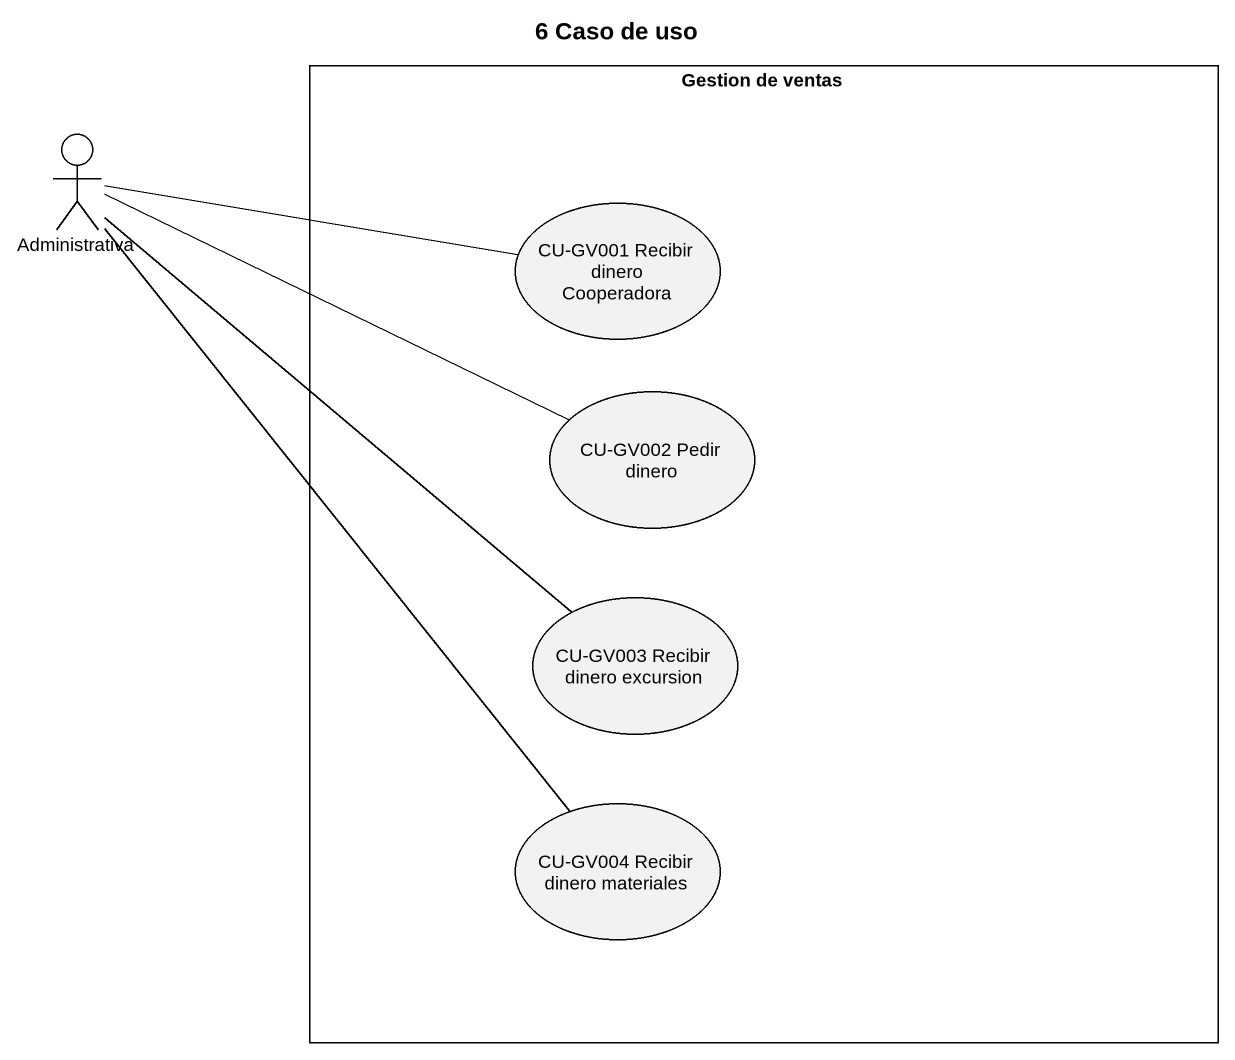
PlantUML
@startuml
title 6 Caso de uso
rectangle "Gestion de ventas" as Gestion_de_ventas {
  usecase "CU-GV001 Recibir dinero Cooperadora" as CU_GV001_Recibir_dinero
  usecase "CU-GV002 Pedir dinero" as CU_GV002_Pedir_dinero
  usecase "CU-GV003 Recibir dinero excursion" as CU_GV003_Recibir_dinero
  usecase "CU-GV004 Recibir dinero materiales" as CU_GV004_Recibir_dinero
}
actor Administrativa
Administrativa -right- CU_GV001_Recibir_dinero
Administrativa -right- CU_GV002_Pedir_dinero
Administrativa -- CU_GV003_Recibir_dinero
Administrativa -- CU_GV004_Recibir_dinero
@enduml
